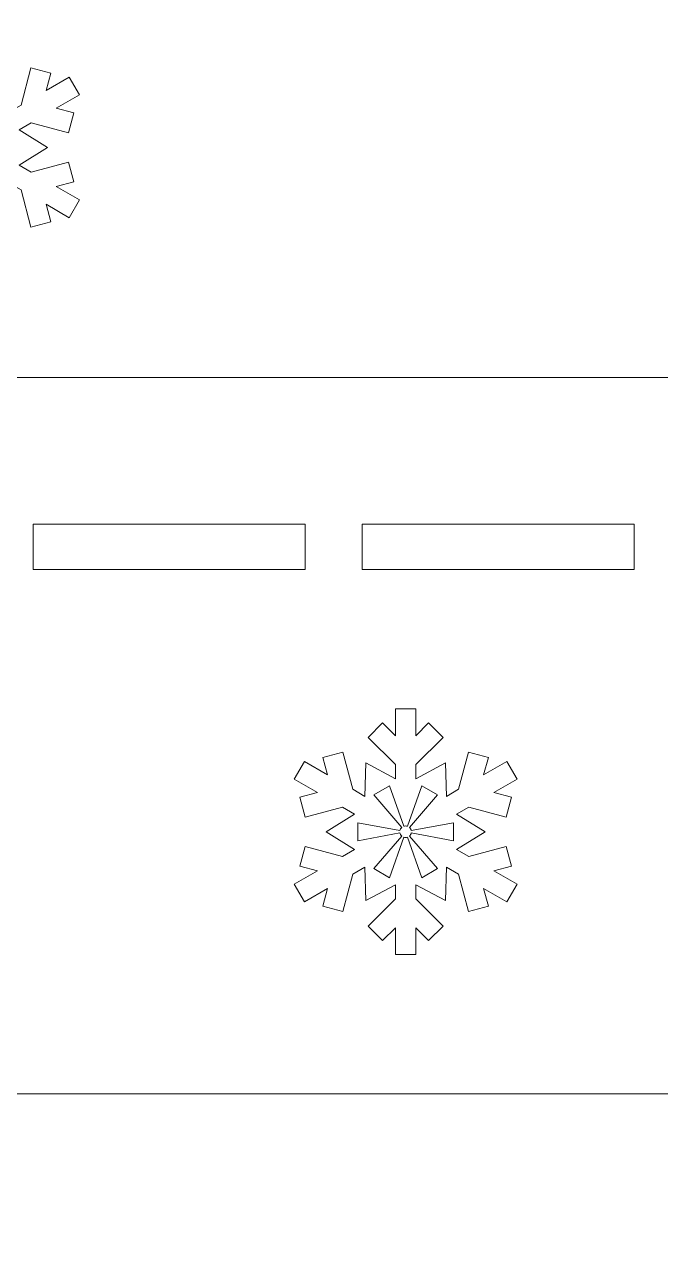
# Model space of a CAD drawing. Header units: millimetres. Extents: x -417 to 423, y -129 to 130.
# Drawn here: x 314.5 to 351.4, y 48.1 to 119.5 of the extents above; entities that cross this region are included whole.
import ezdxf

# ---------------------------------------------------------------- set-up
doc = ezdxf.new("R2010")
doc.units = ezdxf.units.MM
doc.header["$MEASUREMENT"] = 0
doc.layers.add('Camada 1', color=7, linetype='Continuous')

msp = doc.modelspace()

# ---------------------------------------------------------------- linework, layer by layer
at = {"layer": 'Camada 1', "color": 250, "lineweight": 20}
for points, knots in [([(308.8468, 110.3579), (308.8468, 110.3579), (308.9073, 108.417), (308.9073, 108.417), (308.9073, 108.417), (308.9073, 108.417), (310.6183, 109.3352), (310.6183, 109.3352), (310.6183, 109.3352), (310.6183, 109.3352), (310.6183, 108.5172), (310.6183, 108.5172), (310.6183, 108.5172), (310.6183, 108.5172), (309.0365, 106.9354), (309.0365, 106.9354), (309.0365, 106.9354), (309.0365, 106.9354), (309.8765, 106.0955), (309.8765, 106.0955), (309.8765, 106.0955), (309.8765, 106.0955), (310.6183, 106.8373), (310.6183, 106.8373), (310.6183, 106.8373), (310.6183, 106.8373), (310.6183, 105.2851), (310.6183, 105.2851), (310.6183, 105.2851), (310.6183, 105.2851), (311.8062, 105.2851), (311.8062, 105.2851), (311.8062, 105.2851), (311.8062, 105.2851), (311.8062, 106.8373), (311.8062, 106.8373), (311.8062, 106.8373), (311.8062, 106.8373), (312.548, 106.0955), (312.548, 106.0955), (312.548, 106.0955), (312.548, 106.0955), (313.388, 106.9354), (313.388, 106.9354), (313.388, 106.9354), (313.388, 106.9354), (311.8062, 108.5172), (311.8062, 108.5172), (311.8062, 108.5172), (311.8062, 108.5172), (311.8062, 109.3352), (311.8062, 109.3352), (311.8062, 109.3352), (311.8062, 109.3352), (313.5172, 108.4171), (313.5172, 108.4171), (313.5172, 108.4171), (313.5172, 108.4171), (313.5776, 110.3579), (313.5776, 110.3579), (313.5776, 110.3579), (313.5776, 110.3579), (314.286, 109.949), (314.286, 109.949), (314.286, 109.949), (314.286, 109.949), (314.865, 107.7881), (314.865, 107.7881), (314.865, 107.7881), (314.865, 107.7881), (316.0124, 108.0956), (316.0124, 108.0956), (316.0124, 108.0956), (316.0124, 108.0956), (315.7408, 109.109), (315.7408, 109.109), (315.7408, 109.109), (315.7408, 109.109), (317.0851, 108.3329), (317.0851, 108.3329), (317.0851, 108.3329), (317.0851, 108.3329), (317.679, 109.3616), (317.679, 109.3616), (317.679, 109.3616), (317.679, 109.3616), (316.3348, 110.1377), (316.3348, 110.1377), (316.3348, 110.1377), (316.3348, 110.1377), (317.3482, 110.4093), (317.3482, 110.4093), (317.3482, 110.4093), (317.3482, 110.4093), (317.0407, 111.5567), (317.0407, 111.5567), (317.0407, 111.5567), (317.0407, 111.5567), (314.8799, 110.9777), (314.8799, 110.9777), (314.8799, 110.9777), (314.8799, 110.9777), (314.1715, 111.3867), (314.1715, 111.3867), (314.1715, 111.3867), (314.1715, 111.3867), (315.8221, 112.4094), (315.8221, 112.4094), (315.8221, 112.4094), (315.8221, 112.4094), (314.1715, 113.4322), (314.1715, 113.4322), (314.1715, 113.4322), (314.1715, 113.4322), (314.8799, 113.8411), (314.8799, 113.8411), (314.8799, 113.8411), (314.8799, 113.8411), (317.0407, 113.2621), (317.0407, 113.2621), (317.0407, 113.2621), (317.0407, 113.2621), (317.3482, 114.4095), (317.3482, 114.4095), (317.3482, 114.4095), (317.3482, 114.4095), (316.3348, 114.6811), (316.3348, 114.6811), (316.3348, 114.6811), (316.3348, 114.6811), (317.679, 115.4572), (317.679, 115.4572), (317.679, 115.4572), (317.679, 115.4572), (317.0851, 116.4859), (317.0851, 116.4859), (317.0851, 116.4859), (317.0851, 116.4859), (315.7408, 115.7098), (315.7408, 115.7098), (315.7408, 115.7098), (315.7408, 115.7098), (316.0124, 116.7232), (316.0124, 116.7232), (316.0124, 116.7232), (316.0124, 116.7232), (314.865, 117.0307), (314.865, 117.0307), (314.865, 117.0307), (314.865, 117.0307), (314.286, 114.8698), (314.286, 114.8698), (314.286, 114.8698), (314.286, 114.8698), (313.5776, 114.4609), (313.5776, 114.4609), (313.5776, 114.4609), (313.5776, 114.4609), (313.5172, 116.4017), (313.5172, 116.4017), (313.5172, 116.4017), (313.5172, 116.4017), (311.8062, 115.4836), (311.8062, 115.4836), (311.8062, 115.4836), (311.8062, 115.4836), (311.8062, 116.3016), (311.8062, 116.3016), (311.8062, 116.3016), (311.8062, 116.3016), (313.388, 117.8834), (313.388, 117.8834), (313.388, 117.8834), (313.388, 117.8834), (312.548, 118.7233), (312.548, 118.7233), (312.548, 118.7233), (312.548, 118.7233), (311.8062, 117.9815), (311.8062, 117.9815), (311.8062, 117.9815), (311.8062, 117.9815), (311.8062, 119.5337), (311.8062, 119.5337), (311.8062, 119.5337), (311.8062, 119.5337), (310.6183, 119.5337), (310.6183, 119.5337), (310.6183, 119.5337), (310.6183, 119.5337), (310.6183, 117.9815), (310.6183, 117.9815), (310.6183, 117.9815), (310.6183, 117.9815), (309.8765, 118.7233), (309.8765, 118.7233), (309.8765, 118.7233), (309.8765, 118.7233), (309.0365, 117.8834), (309.0365, 117.8834), (309.0365, 117.8834), (309.0365, 117.8834), (310.6183, 116.3016), (310.6183, 116.3016), (310.6183, 116.3016), (310.6183, 116.3016), (310.6183, 115.4836), (310.6183, 115.4836), (310.6183, 115.4836), (310.6183, 115.4836), (308.9073, 116.4017), (308.9073, 116.4017), (308.9073, 116.4017), (308.9073, 116.4017), (308.8468, 114.4609), (308.8468, 114.4609), (308.8468, 114.4609), (308.8468, 114.4609), (308.1385, 114.8698), (308.1385, 114.8698), (308.1385, 114.8698), (308.1385, 114.8698), (307.5595, 117.0307), (307.5595, 117.0307), (307.5595, 117.0307), (307.5595, 117.0307), (306.4121, 116.7232), (306.4121, 116.7232), (306.4121, 116.7232), (306.4121, 116.7232), (306.6836, 115.7098), (306.6836, 115.7098), (306.6836, 115.7098), (306.6836, 115.7098), (305.3394, 116.4859), (305.3394, 116.4859), (305.3394, 116.4859), (305.3394, 116.4859), (304.7455, 115.4572), (304.7455, 115.4572), (304.7455, 115.4572), (304.7455, 115.4572), (306.0897, 114.6811), (306.0897, 114.6811), (306.0897, 114.6811), (306.0897, 114.6811), (305.0763, 114.4095), (305.0763, 114.4095), (305.0763, 114.4095), (305.0763, 114.4095), (305.3838, 113.2621), (305.3838, 113.2621), (305.3838, 113.2621), (305.3838, 113.2621), (307.5446, 113.8411), (307.5446, 113.8411), (307.5446, 113.8411), (307.5446, 113.8411), (308.253, 113.4321), (308.253, 113.4321), (308.253, 113.4321), (308.253, 113.4321), (306.6023, 112.4094), (306.6023, 112.4094), (306.6023, 112.4094), (306.6023, 112.4094), (308.253, 111.3866), (308.253, 111.3866), (308.253, 111.3866), (308.253, 111.3866), (307.5446, 110.9777), (307.5446, 110.9777), (307.5446, 110.9777), (307.5446, 110.9777), (305.3838, 111.5567), (305.3838, 111.5567), (305.3838, 111.5567), (305.3838, 111.5567), (305.0763, 110.4093), (305.0763, 110.4093), (305.0763, 110.4093), (305.0763, 110.4093), (306.0897, 110.1377), (306.0897, 110.1377), (306.0897, 110.1377), (306.0897, 110.1377), (304.7455, 109.3616), (304.7455, 109.3616), (304.7455, 109.3616), (304.7455, 109.3616), (305.3394, 108.3329), (305.3394, 108.3329), (305.3394, 108.3329), (305.3394, 108.3329), (306.6836, 109.109), (306.6836, 109.109), (306.6836, 109.109), (306.6836, 109.109), (306.4121, 108.0956), (306.4121, 108.0956), (306.4121, 108.0956), (306.4121, 108.0956), (307.5595, 107.7881), (307.5595, 107.7881), (307.5595, 107.7881), (307.5595, 107.7881), (308.1385, 109.949), (308.1385, 109.949), (308.1385, 109.949), (308.1385, 109.949), (308.8468, 110.3579), (308.8468, 110.3579)], [0, 0, 0, 0, 0.0126582, 0.0126582, 0.0126582, 0.0126582, 0.0253165, 0.0253165, 0.0253165, 0.0253165, 0.0379747, 0.0379747, 0.0379747, 0.0379747, 0.0506329, 0.0506329, 0.0506329, 0.0506329, 0.0632911, 0.0632911, 0.0632911, 0.0632911, 0.0759494, 0.0759494, 0.0759494, 0.0759494, 0.0886076, 0.0886076, 0.0886076, 0.0886076, 0.1012658, 0.1012658, 0.1012658, 0.1012658, 0.1139241, 0.1139241, 0.1139241, 0.1139241, 0.1265823, 0.1265823, 0.1265823, 0.1265823, 0.1392405, 0.1392405, 0.1392405, 0.1392405, 0.1518987, 0.1518987, 0.1518987, 0.1518987, 0.164557, 0.164557, 0.164557, 0.164557, 0.1772152, 0.1772152, 0.1772152, 0.1772152, 0.1898734, 0.1898734, 0.1898734, 0.1898734, 0.2025316, 0.2025316, 0.2025316, 0.2025316, 0.2151899, 0.2151899, 0.2151899, 0.2151899, 0.2278481, 0.2278481, 0.2278481, 0.2278481, 0.2405063, 0.2405063, 0.2405063, 0.2405063, 0.2531646, 0.2531646, 0.2531646, 0.2531646, 0.2658228, 0.2658228, 0.2658228, 0.2658228, 0.278481, 0.278481, 0.278481, 0.278481, 0.2911392, 0.2911392, 0.2911392, 0.2911392, 0.3037975, 0.3037975, 0.3037975, 0.3037975, 0.3164557, 0.3164557, 0.3164557, 0.3164557, 0.3291139, 0.3291139, 0.3291139, 0.3291139, 0.3417722, 0.3417722, 0.3417722, 0.3417722, 0.3544304, 0.3544304, 0.3544304, 0.3544304, 0.3670886, 0.3670886, 0.3670886, 0.3670886, 0.3797468, 0.3797468, 0.3797468, 0.3797468, 0.3924051, 0.3924051, 0.3924051, 0.3924051, 0.4050633, 0.4050633, 0.4050633, 0.4050633, 0.4177215, 0.4177215, 0.4177215, 0.4177215, 0.4303797, 0.4303797, 0.4303797, 0.4303797, 0.443038, 0.443038, 0.443038, 0.443038, 0.4556962, 0.4556962, 0.4556962, 0.4556962, 0.4683544, 0.4683544, 0.4683544, 0.4683544, 0.4810127, 0.4810127, 0.4810127, 0.4810127, 0.4936709, 0.4936709, 0.4936709, 0.4936709, 0.5063291, 0.5063291, 0.5063291, 0.5063291, 0.5189873, 0.5189873, 0.5189873, 0.5189873, 0.5316456, 0.5316456, 0.5316456, 0.5316456, 0.5443038, 0.5443038, 0.5443038, 0.5443038, 0.556962, 0.556962, 0.556962, 0.556962, 0.5696203, 0.5696203, 0.5696203, 0.5696203, 0.5822785, 0.5822785, 0.5822785, 0.5822785, 0.5949367, 0.5949367, 0.5949367, 0.5949367, 0.6075949, 0.6075949, 0.6075949, 0.6075949, 0.6202532, 0.6202532, 0.6202532, 0.6202532, 0.6329114, 0.6329114, 0.6329114, 0.6329114, 0.6455696, 0.6455696, 0.6455696, 0.6455696, 0.6582278, 0.6582278, 0.6582278, 0.6582278, 0.6708861, 0.6708861, 0.6708861, 0.6708861, 0.6835443, 0.6835443, 0.6835443, 0.6835443, 0.6962025, 0.6962025, 0.6962025, 0.6962025, 0.7088608, 0.7088608, 0.7088608, 0.7088608, 0.721519, 0.721519, 0.721519, 0.721519, 0.7341772, 0.7341772, 0.7341772, 0.7341772, 0.7468354, 0.7468354, 0.7468354, 0.7468354, 0.7594937, 0.7594937, 0.7594937, 0.7594937, 0.7721519, 0.7721519, 0.7721519, 0.7721519, 0.7848101, 0.7848101, 0.7848101, 0.7848101, 0.7974684, 0.7974684, 0.7974684, 0.7974684, 0.8101266, 0.8101266, 0.8101266, 0.8101266, 0.8227848, 0.8227848, 0.8227848, 0.8227848, 0.835443, 0.835443, 0.835443, 0.835443, 0.8481013, 0.8481013, 0.8481013, 0.8481013, 0.8607595, 0.8607595, 0.8607595, 0.8607595, 0.8734177, 0.8734177, 0.8734177, 0.8734177, 0.8860759, 0.8860759, 0.8860759, 0.8860759, 0.8987342, 0.8987342, 0.8987342, 0.8987342, 0.9113924, 0.9113924, 0.9113924, 0.9113924, 0.9240506, 0.9240506, 0.9240506, 0.9240506, 0.9367089, 0.9367089, 0.9367089, 0.9367089, 0.9493671, 0.9493671, 0.9493671, 0.9493671, 0.9620253, 0.9620253, 0.9620253, 0.9620253, 0.9746835, 0.9746835, 0.9746835, 0.9746835, 1, 1, 1, 1]), ([(390.6558, 90.5416), (390.6558, 90.5416), (390.6558, 86.8858), (390.6558, 86.8858), (390.6558, 86.8858), (395.016, 87.0683), (397.9089, 85.298), (400.109, 83.2648), (400.109, 83.2648), (404.8844, 78.8517), (406.3335, 70.4205), (402.6901, 64.823), (402.6901, 64.823), (400.0047, 59.3338), (393.0831, 53.1563), (381.9251, 46.2903), (381.9251, 46.2903), (380.2518, 45.2313), (374.7937, 44.6603), (369.5108, 44.5772), (369.5108, 44.5772), (361.8805, 42.7162), (356.2567, 41.0778), (352.6391, 34.0097), (352.6391, 34.0097), (351.3587, 31.4777), (352.113, 28.3902), (354.4165, 26.7338), (354.4165, 26.7338), (356.72, 25.0774), (359.8869, 25.345), (361.8796, 27.3648), (361.8796, 27.3648), (360.8702, 28.1231), (360.6165, 29.5314), (361.2978, 30.5942), (361.2978, 30.5942), (361.9791, 31.657), (363.3648, 32.0146), (364.4753, 31.414), (364.4753, 31.414), (365.5306, 31.1915), (366.409, 30.4636), (366.8238, 29.468), (366.8238, 29.468), (367.2385, 28.4726), (367.137, 27.3365), (366.5517, 26.4304), (366.5517, 26.4304), (365.551, 23.503), (363.3093, 21.1664), (360.426, 20.045), (360.426, 20.045), (357.2763, 18.6279), (353.6476, 18.75), (350.6002, 20.3753), (350.6002, 20.3753), (347.5528, 22.0004), (345.4301, 24.9459), (344.8521, 28.3511), (344.8521, 28.3511), (343.9823, 37.553), (348.1531, 42.3372), (357.3646, 48.3552), (357.3646, 48.3552), (358.6352, 49.1853), (360.0018, 49.9852), (361.4642, 50.7547), (361.4642, 50.7547), (362.3048, 53.7979), (360.6598, 56.1174), (357.8222, 57.0524), (357.8222, 57.0524), (356.2179, 57.5811), (354.7473, 57.5033), (353.1005, 57.5033), (353.1005, 57.5033), (353.1005, 57.5033), (310.6351, 57.5033), (310.6351, 57.5033), (310.6351, 57.5033), (310.6351, 57.5033), (304.5465, 48.3552), (304.5465, 48.3552), (304.5465, 48.3552), (304.5465, 48.3552), (295.3828, 48.3552), (295.3828, 48.3552), (295.3828, 48.3552), (295.3828, 48.3552), (267.0056, 48.3552), (267.0056, 48.3552), (267.0056, 48.3552), (267.0056, 48.3552), (273.5347, 87.9278), (273.5347, 87.9278), (273.5347, 87.9278), (273.5347, 87.9278), (273.5347, 90.5416), (273.5347, 90.5416), (273.5347, 90.5416), (273.5347, 90.5416), (268.7041, 90.5416), (268.7041, 90.5416), (268.7041, 90.5416), (268.7041, 90.5416), (268.7041, 99.0624), (268.7041, 99.0624), (268.7041, 99.0624), (268.7041, 99.0624), (395.7457, 99.0624), (395.7457, 99.0624), (395.7457, 99.0624), (419.4295, 98.2405), (422.7353, 69.046), (408.5969, 51.2897), (408.5969, 51.2897), (408.0852, 50.8241), (407.3399, 50.7211), (406.7211, 51.0304), (406.7211, 51.0304), (406.1024, 51.3398), (405.7376, 51.9978), (405.8031, 52.6865), (405.8031, 52.6865), (418.2054, 71.2011), (410.8021, 90.2451), (395.7457, 90.5416), (395.7457, 90.5416), (395.7457, 90.5416), (390.6558, 90.5416), (390.6558, 90.5416)], [0, 0, 0, 0, 0.0294118, 0.0294118, 0.0294118, 0.0294118, 0.0588235, 0.0588235, 0.0588235, 0.0588235, 0.0882353, 0.0882353, 0.0882353, 0.0882353, 0.1176471, 0.1176471, 0.1176471, 0.1176471, 0.1470588, 0.1470588, 0.1470588, 0.1470588, 0.1764706, 0.1764706, 0.1764706, 0.1764706, 0.2058824, 0.2058824, 0.2058824, 0.2058824, 0.2352941, 0.2352941, 0.2352941, 0.2352941, 0.2647059, 0.2647059, 0.2647059, 0.2647059, 0.2941176, 0.2941176, 0.2941176, 0.2941176, 0.3235294, 0.3235294, 0.3235294, 0.3235294, 0.3529412, 0.3529412, 0.3529412, 0.3529412, 0.3823529, 0.3823529, 0.3823529, 0.3823529, 0.4117647, 0.4117647, 0.4117647, 0.4117647, 0.4411765, 0.4411765, 0.4411765, 0.4411765, 0.4705882, 0.4705882, 0.4705882, 0.4705882, 0.5, 0.5, 0.5, 0.5, 0.5294118, 0.5294118, 0.5294118, 0.5294118, 0.5588235, 0.5588235, 0.5588235, 0.5588235, 0.5882353, 0.5882353, 0.5882353, 0.5882353, 0.6176471, 0.6176471, 0.6176471, 0.6176471, 0.6470588, 0.6470588, 0.6470588, 0.6470588, 0.6764706, 0.6764706, 0.6764706, 0.6764706, 0.7058824, 0.7058824, 0.7058824, 0.7058824, 0.7352941, 0.7352941, 0.7352941, 0.7352941, 0.7647059, 0.7647059, 0.7647059, 0.7647059, 0.7941176, 0.7941176, 0.7941176, 0.7941176, 0.8235294, 0.8235294, 0.8235294, 0.8235294, 0.8529412, 0.8529412, 0.8529412, 0.8529412, 0.8823529, 0.8823529, 0.8823529, 0.8823529, 0.9117647, 0.9117647, 0.9117647, 0.9117647, 0.9411765, 0.9411765, 0.9411765, 0.9411765, 1, 1, 1, 1]), ([(315.0008, 87.9278), (315.0008, 87.9278), (330.7844, 87.9278), (330.7844, 87.9278), (330.7844, 87.9278), (330.7844, 87.9278), (330.7844, 90.5416), (330.7844, 90.5416), (330.7844, 90.5416), (330.7844, 90.5416), (315.0008, 90.5416), (315.0008, 90.5416), (315.0008, 90.5416), (315.0008, 90.5416), (315.0008, 87.9278), (315.0008, 87.9278)], [0, 0, 0, 0, 0.2, 0.2, 0.2, 0.2, 0.4, 0.4, 0.4, 0.4, 0.6, 0.6, 0.6, 0.6, 1, 1, 1, 1]), ([(334.084, 87.9278), (334.084, 87.9278), (349.8676, 87.9278), (349.8676, 87.9278), (349.8676, 87.9278), (349.8676, 87.9278), (349.8676, 90.5416), (349.8676, 90.5416), (349.8676, 90.5416), (349.8676, 90.5416), (334.084, 90.5416), (334.084, 90.5416), (334.084, 90.5416), (334.084, 90.5416), (334.084, 87.9278), (334.084, 87.9278)], [0, 0, 0, 0, 0.2, 0.2, 0.2, 0.2, 0.4, 0.4, 0.4, 0.4, 0.6, 0.6, 0.6, 0.6, 1, 1, 1, 1])]:
    msp.add_open_spline(points, degree=3, knots=knots, dxfattribs=at)
at = {"layer": 'Camada 1', "color": 240, "lineweight": 9}
msp.add_open_spline([(336.0139, 68.8148), (336.0139, 68.8148), (336.0139, 69.6328), (336.0139, 69.6328), (336.0139, 69.6328), (336.0139, 69.6328), (334.3029, 68.7147), (334.3029, 68.7147), (334.3029, 68.7147), (334.3029, 68.7147), (334.2424, 70.6555), (334.2424, 70.6555), (334.2424, 70.6555), (334.2424, 70.6555), (333.5341, 70.2466), (333.5341, 70.2466), (333.5341, 70.2466), (333.5341, 70.2466), (332.9551, 68.0857), (332.9551, 68.0857), (332.9551, 68.0857), (332.9551, 68.0857), (331.8077, 68.3932), (331.8077, 68.3932), (331.8077, 68.3932), (331.8077, 68.3932), (332.0792, 69.4066), (332.0792, 69.4066), (332.0792, 69.4066), (332.0792, 69.4066), (330.735, 68.6305), (330.735, 68.6305), (330.735, 68.6305), (330.735, 68.6305), (330.1411, 69.6592), (330.1411, 69.6592), (330.1411, 69.6592), (330.1411, 69.6592), (331.4853, 70.4353), (331.4853, 70.4353), (331.4853, 70.4353), (331.4853, 70.4353), (330.4719, 70.7069), (330.4719, 70.7069), (330.4719, 70.7069), (330.4719, 70.7069), (330.7794, 71.8543), (330.7794, 71.8543), (330.7794, 71.8543), (330.7794, 71.8543), (332.9402, 71.2753), (332.9402, 71.2753), (332.9402, 71.2753), (332.9402, 71.2753), (333.6486, 71.6843), (333.6486, 71.6843), (333.6486, 71.6843), (333.6486, 71.6843), (331.9979, 72.707), (331.9979, 72.707), (331.9979, 72.707), (331.9979, 72.707), (333.6486, 73.7298), (333.6486, 73.7298), (333.6486, 73.7298), (333.6486, 73.7298), (332.9402, 74.1387), (332.9402, 74.1387), (332.9402, 74.1387), (332.9402, 74.1387), (330.7794, 73.5597), (330.7794, 73.5597), (330.7794, 73.5597), (330.7794, 73.5597), (330.4719, 74.7071), (330.4719, 74.7071), (330.4719, 74.7071), (330.4719, 74.7071), (331.4853, 74.9787), (331.4853, 74.9787), (331.4853, 74.9787), (331.4853, 74.9787), (330.1411, 75.7548), (330.1411, 75.7548), (330.1411, 75.7548), (330.1411, 75.7548), (330.735, 76.7835), (330.735, 76.7835), (330.735, 76.7835), (330.735, 76.7835), (332.0792, 76.0074), (332.0792, 76.0074), (332.0792, 76.0074), (332.0792, 76.0074), (331.8077, 77.0208), (331.8077, 77.0208), (331.8077, 77.0208), (331.8077, 77.0208), (332.9551, 77.3283), (332.9551, 77.3283), (332.9551, 77.3283), (332.9551, 77.3283), (333.5341, 75.1674), (333.5341, 75.1674), (333.5341, 75.1674), (333.5341, 75.1674), (334.2424, 74.7585), (334.2424, 74.7585), (334.2424, 74.7585), (334.2424, 74.7585), (334.3029, 76.6994), (334.3029, 76.6994), (334.3029, 76.6994), (334.3029, 76.6994), (336.0139, 75.7812), (336.0139, 75.7812), (336.0139, 75.7812), (336.0139, 75.7812), (336.0139, 76.5992), (336.0139, 76.5992), (336.0139, 76.5992), (336.0139, 76.5992), (334.4321, 78.181), (334.4321, 78.181), (334.4321, 78.181), (334.4321, 78.181), (335.2721, 79.0209), (335.2721, 79.0209), (335.2721, 79.0209), (335.2721, 79.0209), (336.0139, 78.2791), (336.0139, 78.2791), (336.0139, 78.2791), (336.0139, 78.2791), (336.0139, 79.8313), (336.0139, 79.8313), (336.0139, 79.8313), (336.0139, 79.8313), (337.2018, 79.8313), (337.2018, 79.8313), (337.2018, 79.8313), (337.2018, 79.8313), (337.2018, 78.2791), (337.2018, 78.2791), (337.2018, 78.2791), (337.2018, 78.2791), (337.9436, 79.0209), (337.9436, 79.0209), (337.9436, 79.0209), (337.9436, 79.0209), (338.7836, 78.181), (338.7836, 78.181), (338.7836, 78.181), (338.7836, 78.181), (337.2018, 76.5992), (337.2018, 76.5992), (337.2018, 76.5992), (337.2018, 76.5992), (337.2018, 75.7812), (337.2018, 75.7812), (337.2018, 75.7812), (337.2018, 75.7812), (338.9128, 76.6993), (338.9128, 76.6993), (338.9128, 76.6993), (338.9128, 76.6993), (338.9732, 74.7585), (338.9732, 74.7585), (338.9732, 74.7585), (338.9732, 74.7585), (339.6816, 75.1674), (339.6816, 75.1674), (339.6816, 75.1674), (339.6816, 75.1674), (340.2606, 77.3283), (340.2606, 77.3283), (340.2606, 77.3283), (340.2606, 77.3283), (341.408, 77.0208), (341.408, 77.0208), (341.408, 77.0208), (341.408, 77.0208), (341.1364, 76.0074), (341.1364, 76.0074), (341.1364, 76.0074), (341.1364, 76.0074), (342.4807, 76.7835), (342.4807, 76.7835), (342.4807, 76.7835), (342.4807, 76.7835), (343.0746, 75.7548), (343.0746, 75.7548), (343.0746, 75.7548), (343.0746, 75.7548), (341.7304, 74.9787), (341.7304, 74.9787), (341.7304, 74.9787), (341.7304, 74.9787), (342.7438, 74.7071), (342.7438, 74.7071), (342.7438, 74.7071), (342.7438, 74.7071), (342.4363, 73.5597), (342.4363, 73.5597), (342.4363, 73.5597), (342.4363, 73.5597), (340.2755, 74.1387), (340.2755, 74.1387), (340.2755, 74.1387), (340.2755, 74.1387), (339.5671, 73.7297), (339.5671, 73.7297), (339.5671, 73.7297), (339.5671, 73.7297), (341.2177, 72.707), (341.2177, 72.707), (341.2177, 72.707), (341.2177, 72.707), (339.5671, 71.6842), (339.5671, 71.6842), (339.5671, 71.6842), (339.5671, 71.6842), (340.2755, 71.2753), (340.2755, 71.2753), (340.2755, 71.2753), (340.2755, 71.2753), (342.4363, 71.8543), (342.4363, 71.8543), (342.4363, 71.8543), (342.4363, 71.8543), (342.7438, 70.7069), (342.7438, 70.7069), (342.7438, 70.7069), (342.7438, 70.7069), (341.7304, 70.4353), (341.7304, 70.4353), (341.7304, 70.4353), (341.7304, 70.4353), (343.0746, 69.6592), (343.0746, 69.6592), (343.0746, 69.6592), (343.0746, 69.6592), (342.4807, 68.6305), (342.4807, 68.6305), (342.4807, 68.6305), (342.4807, 68.6305), (341.1364, 69.4066), (341.1364, 69.4066), (341.1364, 69.4066), (341.1364, 69.4066), (341.408, 68.3932), (341.408, 68.3932), (341.408, 68.3932), (341.408, 68.3932), (340.2606, 68.0857), (340.2606, 68.0857), (340.2606, 68.0857), (340.2606, 68.0857), (339.6816, 70.2466), (339.6816, 70.2466), (339.6816, 70.2466), (339.6816, 70.2466), (338.9732, 70.6555), (338.9732, 70.6555), (338.9732, 70.6555), (338.9732, 70.6555), (338.9128, 68.7147), (338.9128, 68.7147), (338.9128, 68.7147), (338.9128, 68.7147), (337.2018, 69.6328), (337.2018, 69.6328), (337.2018, 69.6328), (337.2018, 69.6328), (337.2018, 68.8148), (337.2018, 68.8148), (337.2018, 68.8148), (337.2018, 68.8148), (338.7836, 67.233), (338.7836, 67.233), (338.7836, 67.233), (338.7836, 67.233), (337.9436, 66.3931), (337.9436, 66.3931), (337.9436, 66.3931), (337.9436, 66.3931), (337.2018, 67.1349), (337.2018, 67.1349), (337.2018, 67.1349), (337.2018, 67.1349), (337.2018, 65.5827), (337.2018, 65.5827), (337.2018, 65.5827), (337.2018, 65.5827), (336.0139, 65.5827), (336.0139, 65.5827), (336.0139, 65.5827), (336.0139, 65.5827), (336.0139, 67.1349), (336.0139, 67.1349), (336.0139, 67.1349), (336.0139, 67.1349), (335.2721, 66.3931), (335.2721, 66.3931), (335.2721, 66.3931), (335.2721, 66.3931), (334.4321, 67.233), (334.4321, 67.233), (334.4321, 67.233), (334.4321, 67.233), (336.0139, 68.8148), (336.0139, 68.8148)], degree=3, knots=[0, 0, 0, 0, 0.0126582, 0.0126582, 0.0126582, 0.0126582, 0.0253165, 0.0253165, 0.0253165, 0.0253165, 0.0379747, 0.0379747, 0.0379747, 0.0379747, 0.0506329, 0.0506329, 0.0506329, 0.0506329, 0.0632911, 0.0632911, 0.0632911, 0.0632911, 0.0759494, 0.0759494, 0.0759494, 0.0759494, 0.0886076, 0.0886076, 0.0886076, 0.0886076, 0.1012658, 0.1012658, 0.1012658, 0.1012658, 0.1139241, 0.1139241, 0.1139241, 0.1139241, 0.1265823, 0.1265823, 0.1265823, 0.1265823, 0.1392405, 0.1392405, 0.1392405, 0.1392405, 0.1518987, 0.1518987, 0.1518987, 0.1518987, 0.164557, 0.164557, 0.164557, 0.164557, 0.1772152, 0.1772152, 0.1772152, 0.1772152, 0.1898734, 0.1898734, 0.1898734, 0.1898734, 0.2025316, 0.2025316, 0.2025316, 0.2025316, 0.2151899, 0.2151899, 0.2151899, 0.2151899, 0.2278481, 0.2278481, 0.2278481, 0.2278481, 0.2405063, 0.2405063, 0.2405063, 0.2405063, 0.2531646, 0.2531646, 0.2531646, 0.2531646, 0.2658228, 0.2658228, 0.2658228, 0.2658228, 0.278481, 0.278481, 0.278481, 0.278481, 0.2911392, 0.2911392, 0.2911392, 0.2911392, 0.3037975, 0.3037975, 0.3037975, 0.3037975, 0.3164557, 0.3164557, 0.3164557, 0.3164557, 0.3291139, 0.3291139, 0.3291139, 0.3291139, 0.3417722, 0.3417722, 0.3417722, 0.3417722, 0.3544304, 0.3544304, 0.3544304, 0.3544304, 0.3670886, 0.3670886, 0.3670886, 0.3670886, 0.3797468, 0.3797468, 0.3797468, 0.3797468, 0.3924051, 0.3924051, 0.3924051, 0.3924051, 0.4050633, 0.4050633, 0.4050633, 0.4050633, 0.4177215, 0.4177215, 0.4177215, 0.4177215, 0.4303797, 0.4303797, 0.4303797, 0.4303797, 0.443038, 0.443038, 0.443038, 0.443038, 0.4556962, 0.4556962, 0.4556962, 0.4556962, 0.4683544, 0.4683544, 0.4683544, 0.4683544, 0.4810127, 0.4810127, 0.4810127, 0.4810127, 0.4936709, 0.4936709, 0.4936709, 0.4936709, 0.5063291, 0.5063291, 0.5063291, 0.5063291, 0.5189873, 0.5189873, 0.5189873, 0.5189873, 0.5316456, 0.5316456, 0.5316456, 0.5316456, 0.5443038, 0.5443038, 0.5443038, 0.5443038, 0.556962, 0.556962, 0.556962, 0.556962, 0.5696203, 0.5696203, 0.5696203, 0.5696203, 0.5822785, 0.5822785, 0.5822785, 0.5822785, 0.5949367, 0.5949367, 0.5949367, 0.5949367, 0.6075949, 0.6075949, 0.6075949, 0.6075949, 0.6202532, 0.6202532, 0.6202532, 0.6202532, 0.6329114, 0.6329114, 0.6329114, 0.6329114, 0.6455696, 0.6455696, 0.6455696, 0.6455696, 0.6582278, 0.6582278, 0.6582278, 0.6582278, 0.6708861, 0.6708861, 0.6708861, 0.6708861, 0.6835443, 0.6835443, 0.6835443, 0.6835443, 0.6962025, 0.6962025, 0.6962025, 0.6962025, 0.7088608, 0.7088608, 0.7088608, 0.7088608, 0.721519, 0.721519, 0.721519, 0.721519, 0.7341772, 0.7341772, 0.7341772, 0.7341772, 0.7468354, 0.7468354, 0.7468354, 0.7468354, 0.7594937, 0.7594937, 0.7594937, 0.7594937, 0.7721519, 0.7721519, 0.7721519, 0.7721519, 0.7848101, 0.7848101, 0.7848101, 0.7848101, 0.7974684, 0.7974684, 0.7974684, 0.7974684, 0.8101266, 0.8101266, 0.8101266, 0.8101266, 0.8227848, 0.8227848, 0.8227848, 0.8227848, 0.835443, 0.835443, 0.835443, 0.835443, 0.8481013, 0.8481013, 0.8481013, 0.8481013, 0.8607595, 0.8607595, 0.8607595, 0.8607595, 0.8734177, 0.8734177, 0.8734177, 0.8734177, 0.8860759, 0.8860759, 0.8860759, 0.8860759, 0.8987342, 0.8987342, 0.8987342, 0.8987342, 0.9113924, 0.9113924, 0.9113924, 0.9113924, 0.9240506, 0.9240506, 0.9240506, 0.9240506, 0.9367089, 0.9367089, 0.9367089, 0.9367089, 0.9493671, 0.9493671, 0.9493671, 0.9493671, 0.9620253, 0.9620253, 0.9620253, 0.9620253, 0.9746835, 0.9746835, 0.9746835, 0.9746835, 1, 1, 1, 1], dxfattribs=at)
at = {"layer": 'Camada 1', "color": 250, "lineweight": 9}
msp.add_open_spline([(336.9362, 72.645), (336.9362, 72.645), (339.3848, 72.1832), (339.3848, 72.1832), (339.3848, 72.1832), (339.3848, 72.1832), (339.3847, 73.2309), (339.3847, 73.2309), (339.3847, 73.2309), (339.3847, 73.2309), (336.9362, 72.769), (336.9362, 72.769), (336.9362, 72.769), (336.922, 72.8449), (336.8819, 72.9119), (336.8256, 72.9604), (336.8256, 72.9604), (336.8256, 72.9604), (338.45, 74.8499), (338.45, 74.8499), (338.45, 74.8499), (338.45, 74.8499), (337.5426, 75.3738), (337.5426, 75.3738), (337.5426, 75.3738), (337.5426, 75.3738), (336.7184, 73.0224), (336.7184, 73.0224), (336.7184, 73.0224), (336.6838, 73.0345), (336.6466, 73.0411), (336.6078, 73.0411), (336.6078, 73.0411), (336.5691, 73.0411), (336.5319, 73.0345), (336.4973, 73.0224), (336.4973, 73.0224), (336.4973, 73.0224), (335.673, 75.3738), (335.673, 75.3738), (335.673, 75.3738), (335.673, 75.3738), (334.7657, 74.8499), (334.7657, 74.8499), (334.7657, 74.8499), (334.7657, 74.8499), (336.3901, 72.9604), (336.3901, 72.9604), (336.3901, 72.9604), (336.3338, 72.9119), (336.2937, 72.845), (336.2795, 72.769), (336.2795, 72.769), (336.2795, 72.769), (333.8309, 73.2309), (333.8309, 73.2309), (333.8309, 73.2309), (333.8309, 73.2309), (333.831, 72.1831), (333.831, 72.1831), (333.831, 72.1831), (333.831, 72.1831), (336.2795, 72.645), (336.2795, 72.645), (336.2795, 72.645), (336.2937, 72.5691), (336.3338, 72.5021), (336.3901, 72.4537), (336.3901, 72.4537), (336.3901, 72.4537), (334.7657, 70.5641), (334.7657, 70.5641), (334.7657, 70.5641), (334.7657, 70.5641), (335.6731, 70.0402), (335.6731, 70.0402), (335.6731, 70.0402), (335.6731, 70.0402), (336.4973, 72.3916), (336.4973, 72.3916), (336.4973, 72.3916), (336.5319, 72.3795), (336.5691, 72.3729), (336.6078, 72.3729), (336.6078, 72.3729), (336.6466, 72.3729), (336.6838, 72.3795), (336.7184, 72.3916), (336.7184, 72.3916), (336.7184, 72.3916), (337.5426, 70.0402), (337.5426, 70.0402), (337.5426, 70.0402), (337.5426, 70.0402), (338.45, 70.5641), (338.45, 70.5641), (338.45, 70.5641), (338.45, 70.5641), (336.8256, 72.4537), (336.8256, 72.4537), (336.8256, 72.4537), (336.8819, 72.5021), (336.922, 72.5691), (336.9362, 72.645)], degree=3, knots=[0, 0, 0, 0, 0.037037, 0.037037, 0.037037, 0.037037, 0.0740741, 0.0740741, 0.0740741, 0.0740741, 0.1111111, 0.1111111, 0.1111111, 0.1111111, 0.1481481, 0.1481481, 0.1481481, 0.1481481, 0.1851852, 0.1851852, 0.1851852, 0.1851852, 0.2222222, 0.2222222, 0.2222222, 0.2222222, 0.2592593, 0.2592593, 0.2592593, 0.2592593, 0.2962963, 0.2962963, 0.2962963, 0.2962963, 0.3333333, 0.3333333, 0.3333333, 0.3333333, 0.3703704, 0.3703704, 0.3703704, 0.3703704, 0.4074074, 0.4074074, 0.4074074, 0.4074074, 0.4444444, 0.4444444, 0.4444444, 0.4444444, 0.4814815, 0.4814815, 0.4814815, 0.4814815, 0.5185185, 0.5185185, 0.5185185, 0.5185185, 0.5555556, 0.5555556, 0.5555556, 0.5555556, 0.5925926, 0.5925926, 0.5925926, 0.5925926, 0.6296296, 0.6296296, 0.6296296, 0.6296296, 0.6666667, 0.6666667, 0.6666667, 0.6666667, 0.7037037, 0.7037037, 0.7037037, 0.7037037, 0.7407407, 0.7407407, 0.7407407, 0.7407407, 0.7777778, 0.7777778, 0.7777778, 0.7777778, 0.8148148, 0.8148148, 0.8148148, 0.8148148, 0.8518519, 0.8518519, 0.8518519, 0.8518519, 0.8888889, 0.8888889, 0.8888889, 0.8888889, 0.9259259, 0.9259259, 0.9259259, 0.9259259, 1, 1, 1, 1], dxfattribs=at)

doc.saveas('drawing.dxf')
